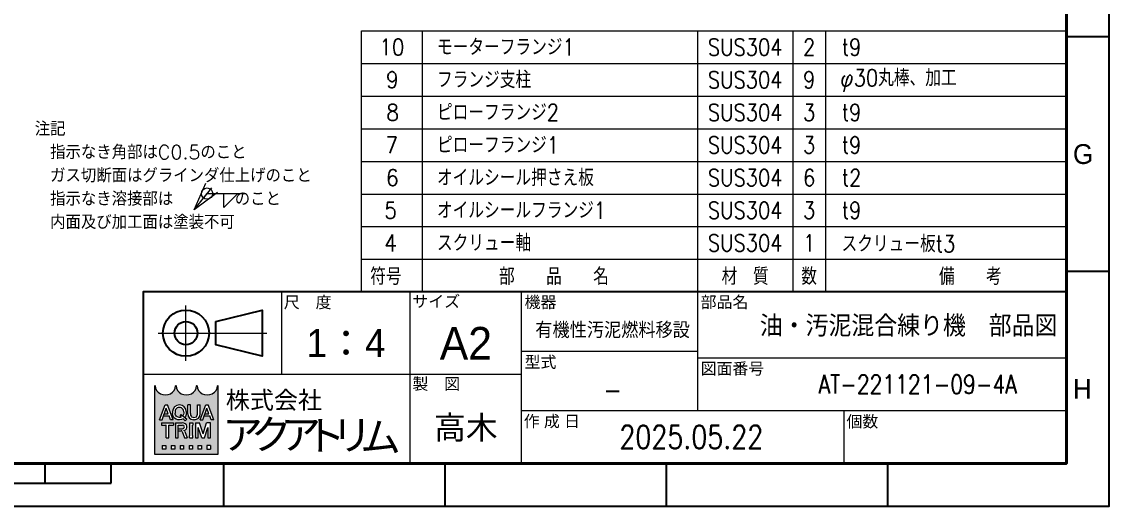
# Model space of a CAD drawing. Header units: millimetres. Extents: x -184 to 4931, y -34 to 1655.
# Drawn here: x 3998 to 4931, y 0 to 415 of the extents above; entities that cross this region are included whole.
import ezdxf
from ezdxf import colors
from ezdxf.entities.mleader import LeaderData, LeaderLine
from ezdxf.enums import TextEntityAlignment as Align
from ezdxf.math import Vec2, Vec3

# ---------------------------------------------------------------- set-up
doc = ezdxf.new("R2010")
doc.units = ezdxf.units.MM
doc.header["$LTSCALE"] = 1.6
for name, color, linetype, lineweight in [('02_細線', 5, 'Continuous', 13), ('07_TEXT', 3, 'Continuous', 13), ('07_寸法線', 3, 'Continuous', 9), ('08_DIM', 3, 'Continuous', 13), ('99_図枠', 7, 'Continuous', 40)]:
    doc.layers.add(name, color=color, linetype=linetype, lineweight=lineweight)
doc.styles.add('KSS_TXT', font='txt.shx', dxfattribs={"bigfont": 'extfont2.shx'})
doc.styles.add('MS_G', font='MS Gothic.ttf')
doc.styles.get("Standard").update_dxf_attribs({"font": 'txt.shx', "bigfont": 'extfont2.shx'})
doc.styles.add('寸法用', font='simplex.shx', dxfattribs={"width": 0.8, "bigfont": '@extfont2.shx'})
doc.styles.add('表題用', font='MS PGothic.ttf')
doc.dimstyles.new('KSS_DIM', dxfattribs={"dimscale": 4, "dimtxt": 3, "dimasz": 2.5, "dimexe": 1.25, "dimexo": 0.625, "dimtad": 1, "dimdsep": 46, "dimtxsty": 'KSS_TXT', "dimblk": 'OPEN30', "dimcen": 0, "dimazin": 2, "dimtfac": 0.75, "dimtmove": 0, "dimatfit": 3, "dimldrblk": 'OPEN30', "dimfxl": 1.25, "dimtolj": 1, "dimarcsym": 0})

# ---------------------------------------------------------------- blocks, each defined once
blk = doc.blocks.new('Weld-line')
blk.add_line((0, 0), (1, 0))
blk = doc.blocks.new('Weld10-s5')
blk.add_circle((0, 0), 2)
blk = doc.blocks.new('Weld10-a1')
for p, q in [((5, 0), (0, 5)), ((0, 5), (0, 0)), ((0, 0), (5, 0))]:
    blk.add_line(p, q)
at = {"width": 0.9}
blk.add_attdef('S', text='', height=2.8, dxfattribs=at).set_placement((-2, 1), align=Align.RIGHT)
blk.add_attdef('L', (8, 1), '', height=2.8, dxfattribs=at)
blk = doc.blocks.new('_Open30')
at = {"color": 0, "linetype": 'ByBlock', "lineweight": -2}
for p, q in [((-1, 0.26794919), (0, 0)), ((0, 0), (-1, -0.26794919)), ((0, 0), (-1, 0))]:
    blk.add_line(p, q, dxfattribs=at)
blk = doc.blocks.new('AM_BALLOON1')
at = {"transparency": 16777216}
blk.add_circle((0, 0), 5, dxfattribs=at)
blk.add_attdef('B_NUMBER', text='', height=3, dxfattribs=at).set_placement((0, 0), align=Align.MIDDLE_CENTER)
blk = doc.blocks.new('_OPEN')
at = {"color": 0, "linetype": 'ByBlock'}
for p, q in [((-1, 0.1666666666666666), (0, 0)), ((0, 0), (-1, -0.1666666666666666)), ((0, 0), (-1, 0))]:
    blk.add_line(p, q, dxfattribs=at)
blk = doc.blocks.new('Jis_w20130906110600')
blk.add_blockref('Weld10-s5', (0, 0))
at = {"xscale": -1, "rotation": 180}
blk.add_blockref('Weld10-a1', (6, 0), dxfattribs=at)
at = {"layer": '08_DIM', "xscale": 14, "yscale": 14, "zscale": 14}
blk.add_blockref('Weld-line', (0, 0), dxfattribs=at)
at = {"style": 'KSS_TXT', "flags": 1}
blk.add_attdef('JISINFO', (0, 0), '', height=3, dxfattribs=at)
at = {"layer": '08_DIM'}
blk.add_leader([(-4.630805428080293, -5.765361229938435), (0, 0)], dimstyle='KSS_DIM', dxfattribs=at)

msp = doc.modelspace()

# ---------------------------------------------------------------- hatches: boundary and pattern name
at = {"layer": '99_図枠', "lineweight": 5}
h = msp.add_hatch(color=256, dxfattribs=at)
h.dxf.hatch_style = 1
edge = h.paths.add_edge_path()
edge.add_arc((4165.731299672949, 103.0354212092391), 0.2561589359989651, 90, 180)
edge.add_ellipse((4156.765736912985, 103.0354212092391), major_axis=(-8.709403823964816, 0), ratio=0.8823529411764706, start_angle=360, end_angle=540, ccw=False)
edge.add_arc((4147.800174153021, 103.0354212092391), 0.2561589359989651, 3.187317984128254, 180.000000000026)
edge.add_ellipse((4138.834611393057, 103.0354212092391), major_axis=(-8.709403823964816, 0), ratio=0.8823529411764706, start_angle=360, end_angle=540, ccw=False)
edge.add_arc((4129.869048633092, 103.0354212092391), 0.2561589359989651, 3.187317984128254, 180)
edge.add_ellipse((4120.903485873128, 103.0354212092391), major_axis=(-8.709403823964816, 0), ratio=0.8823529411764706, start_angle=360, end_angle=540, ccw=False)
edge.add_arc((4111.937923113166, 103.0354212092391), 0.2561589359989652, 3.187317984128254, 90)
edge.add_line((4111.937923113166, 103.2915801452384), (4111.937923113166, 44.11886592947735))
edge.add_line((4111.937923113166, 44.1188659294769), (4165.731299672948, 44.1188659294769))
edge.add_line((4165.731299672949, 44.1188659294769), (4165.731299672949, 103.2915801452357))
h.paths.add_polyline_path([(4120.61216688055, 86.68883819574535), (4122.736034253823, 86.68883819574535), (4127.565756095162, 73.94236954043686), (4127.565756095162, 73.88089139579847), (4125.26641902007, 73.88089139579847), (4124.06405653685, 77.25751581520876), (4119.335376384723, 77.25751581520876), (4120.028603852925, 79.20432372880009), (4123.370829068648, 79.20432372880009), (4121.674100567187, 83.96928851363577), (4118.081782114306, 73.88089139579847), (4115.782445039211, 73.88089139579847), (4115.782445039211, 73.94236954043686)], flags=16)
edge = h.paths.add_edge_path(flags=16)
edge.add_ellipse((4132.911126597608, 81.05334160376901), major_axis=(-5.8916555279762, 0), ratio=0.9565217391304344, start_angle=180, end_angle=360, ccw=False)
edge.add_line((4138.802782125582, 81.05334160376901), (4138.802782125582, 79.5163879877748))
edge.add_ellipse((4132.911126597608, 79.5163879877748), major_axis=(-5.8916555279762, 0), ratio=0.9565217391304344, start_angle=142.105255317713, end_angle=180, ccw=False)
edge.add_line((4137.560470146966, 76.05499373012049), (4135.909745167601, 77.41520953364557))
edge.add_ellipse((4132.911126597608, 79.66710699539021), major_axis=(3.75679118758396, 0), ratio=0.9950358206786508, start_angle=-37.0427632869818, end_angle=0)
edge.add_line((4136.667913069097, 79.66696187814546), (4136.667913069097, 80.9026225961536))
edge.add_ellipse((4132.911126597608, 80.9026225961536), major_axis=(3.75678647149081, 0), ratio=0.994718262525732, start_angle=360, end_angle=540)
edge.add_line((4129.154340126115, 80.9026225961536), (4129.154340126115, 79.66697525402219))
edge.add_ellipse((4132.911126597608, 79.66710699539021), major_axis=(3.75679118758396, 0), ratio=0.9950358206786508, start_angle=-180, end_angle=-65.75794872216291)
edge.add_line((4134.453636352315, 76.25859822141342), (4133.40768184799, 77.27656240895317))
edge.add_line((4133.407681847988, 77.2765624089518), (4134.542327038602, 78.48139757944978))
edge.add_line((4134.542327038602, 78.4813975794516), (4139.286550974487, 74.57210411523715))
edge.add_line((4139.286550974486, 74.57210411523579), (4137.804024907515, 72.99786790338271))
edge.add_line((4137.804024907515, 72.99786790338317), (4136.023073566948, 74.73116000829646))
edge.add_ellipse((4132.911126597608, 79.5163879877748), major_axis=(-5.8916555279762, 0), ratio=0.9565217391304344, start_angle=0, end_angle=121.88362473889401, ccw=False)
edge.add_line((4127.019471069631, 79.5163879877748), (4127.019471069631, 81.05334160376901))
h.paths.add_polyline_path([(4127.946720882022, 71.31930203580873), (4127.946720882022, 69.52618948381519), (4124.10433684204, 69.52618948381519, 0.4142135623730951), (4123.848177906038, 69.27003054781585), (4123.848177906038, 58.51135523585822), (4121.54274748205, 58.51135523585822), (4121.54274748205, 69.27003054781585, 0.4142135623730951), (4121.286588546051, 69.52618948381519), (4117.444204506066, 69.52618948381519), (4117.444204506066, 71.31930203580873)], flags=16)
edge = h.paths.add_edge_path(flags=16)
edge.add_line((4129.406785197652, 71.31930203580873), (4135.298440725627, 71.31930203580873))
edge.add_ellipse((4135.298440725626, 67.9500641921079), major_axis=(-4.13494587587903, 8e-16), ratio=0.8148203011203055, start_angle=111.3869747349855, end_angle=270, ccw=False)
edge.add_arc((4135.932545361418, 63.38400859386843), 1.674818033710892, 22.272952259934925, 58.5531130129101, ccw=False)
edge.add_line((4137.482403121343, 64.0187970389727), (4139.689545537504, 58.61381881025977))
edge.add_line((4139.689545537505, 58.61381881025977), (4139.689545537505, 58.51135523585958))
edge.add_line((4139.689545537505, 58.51135523585822), (4137.204803858316, 58.51135523585822))
edge.add_line((4137.204803858316, 58.51135523585822), (4135.254938620987, 63.93883671113031))
edge.add_arc((4134.304433300178, 63.55619060441154), 1.02463574399587, 21.92829786654815, 90)
edge.add_line((4134.304433300178, 64.58082634840525), (4131.789063302441, 64.58082634840525))
edge.add_line((4131.789063302442, 64.58082634840525), (4131.789063302442, 66.37393890039925))
edge.add_line((4131.789063302442, 66.37393890040062), (4135.605831448825, 66.37393890040062))
edge.add_arc((4135.550872994267, 67.9500641921079), 1.577083183248922, 271.9970571044072, 448.0029428955928)
edge.add_line((4135.605831448827, 69.52618948381519), (4131.712215621642, 69.52618948381519))
edge.add_line((4131.712215621643, 69.52618948381519), (4131.712215621643, 58.51135523585867))
edge.add_line((4131.712215621643, 58.51135523585822), (4129.406785197653, 58.51135523585822))
edge.add_line((4129.406785197652, 58.51135523585822), (4129.406785197652, 71.31930203580737))
h.paths.add_polyline_path([(4139.986903465157, 86.68883819574535), (4142.292333889149, 86.68883819574535), (4142.292333889149, 79.5163879877748, 0.175030561155744), (4143.309353526109, 76.5808493272109, 0.2571496110314638), (4147.423128716164, 76.5808493272109, 0.1750305611562702), (4148.440148353124, 79.5163879877839), (4148.440148353124, 86.68883819574535), (4150.745578777114, 86.68883819574535), (4150.745578777114, 79.05299040540581, -0.3793912406243967), (4145.750479525135, 73.88089139579847), (4144.982002717134, 73.88089139579847, -0.3793912406243716), (4139.986903465157, 79.05299040540581)], flags=16)
h.paths.add_polyline_path([(4141.632121491377, 71.31930203580873), (4144.449869787368, 71.31930203580873), (4144.449869787368, 69.52618948381519, 0.4142135623730951), (4144.193710851368, 69.27003054781585), (4144.193710851368, 60.56062672384928, 0.4142135623730951), (4144.449869787368, 60.30446778785358), (4144.449869787368, 58.51135523585822), (4141.632121491377, 58.51135523585822), (4141.632121491377, 60.30446778785358, 0.4142135623730951), (4141.888280427378, 60.56062672384928), (4141.888280427378, 69.27003054781585, 0.4142135623730951), (4141.632121491377, 69.52618948381519)], flags=16)
h.paths.add_polyline_path([(4146.757796336315, 71.31930203580873), (4150.103126851056, 71.31930203580873), (4153.161769736289, 62.01709252294518), (4156.220412621522, 71.31930203580873), (4159.567866040334, 71.31930203580873), (4159.567866040334, 58.51135523585822), (4157.262435616343, 58.51135523585822), (4157.262435616343, 67.4769179958223), (4154.314484948285, 58.51135523585822), (4152.009054524295, 58.51135523585822), (4149.061103856235, 67.4769179958223), (4149.063226760307, 58.51135523585822), (4146.757796336315, 58.51135523585822)], flags=16)
h.paths.add_polyline_path([(4155.445506404289, 86.68883819574535), (4157.569373777562, 86.68883819574535), (4162.399095618901, 73.94236954043686), (4162.399095618901, 73.88089139579847), (4160.099758543807, 73.88089139579847), (4158.897396060587, 77.25751581520876), (4154.168715908461, 77.25751581520876), (4154.861943376663, 79.20432372880009), (4158.204168592385, 79.20432372880009), (4156.507440090923, 83.96928851363577), (4152.915121638041, 73.88089139579847), (4150.615784562948, 73.88089139579847), (4150.615784562948, 73.94236954043686)], flags=16)
h.paths.add_polyline_path([(4118.085737577141, 51.80363400944611), (4121.159644809128, 51.80363400944611), (4121.159644809128, 48.72972677745952), (4118.085737577141, 48.72972677745952)], flags=16)
h.paths.add_polyline_path([(4125.77050565711, 51.80363400944611), (4128.844412889097, 51.80363400944611), (4128.844412889097, 48.72972677745952), (4125.77050565711, 48.72972677745952)], flags=16)
h.paths.add_polyline_path([(4133.455273737078, 51.80363400944611), (4136.529180969066, 51.80363400944611), (4136.529180969066, 48.72972677745952), (4133.455273737078, 48.72972677745952)], flags=16)
h.paths.add_polyline_path([(4141.140041817047, 51.80363400944611), (4144.213949049035, 51.80363400944611), (4144.213949049035, 48.72972677745952), (4141.140041817047, 48.72972677745952)], flags=16)
h.paths.add_polyline_path([(4148.824809897016, 51.80363400944611), (4151.898717129003, 51.80363400944611), (4151.898717129003, 48.72972677745952), (4148.824809897016, 48.72972677745952)], flags=16)
h.paths.add_polyline_path([(4156.509577976985, 51.80363400944611), (4159.583485208972, 51.80363400944611), (4159.583485208972, 48.72972677745952), (4156.509577976985, 48.72972677745952)], flags=16)

# ---------------------------------------------------------------- linework, layer by layer
at = {"layer": '02_細線'}
for p, q in [((4289.079020717956, 183.6927427502344), (4289.079020717956, 407.6698789149052)), ((4289.079020717956, 407.6698789149052), (4893.903013017505, 407.6698789149052)), ((4341.315821928223, 407.6698789149052), (4341.315821928223, 183.6927427502344)), ((4577.41148179938, 407.6698789149052), (4577.41148179938, 183.6927427502344)), ((4659.179593072484, 407.6698789149052), (4659.179593072484, 183.6927427502344)), ((4687.176732721506, 407.6698789149052), (4687.176732721506, 183.6927427502344)), ((4289.079020717956, 379.6727372703429), (4893.903013017505, 379.6727372703429)), ((4289.079020717956, 351.675595625795), (4893.903013017505, 351.675595625795)), ((4289.079020717956, 323.6784539812327), (4893.903013017505, 323.6784539812327)), ((4289.079020717956, 295.6813123366703), (4893.903013017505, 295.6813123366703)), ((4289.079020717956, 267.6841706921225), (4893.903013017505, 267.6841706921225)), ((4289.079020717956, 239.6870290475601), (4893.903013017505, 239.6870290475601)), ((4289.079020717956, 211.6898874029978), (4893.903013017505, 211.6898874029978))]:
    msp.add_line(p, q, dxfattribs=at)
at = {"layer": '99_図枠', "lineweight": 25}
for p, q in [((4930.674441588782, 402.6566998922065), (4893.903013017505, 402.6566998922065)), ((4930.674441588782, 201.2461498930209), (4893.903013017505, 201.2461498930209)), ((4017.668155878186, 19.63559989375449), (4017.668155878186, 36.60702846511435)), ((4074.239584449388, 19.63559989375449), (4074.239584449388, 36.60702846511435)), ((4171.146441591853, -1.126752522395691e-07), (4171.146441591853, 36.60702846511435)), ((4361.028441591085, -0.1644001061665676), (4361.028441591085, 36.60702846511435)), ((4361.028441591085, -1.126752522395691e-07), (4361.028441591085, 36.60702846511435)), ((4550.910441590317, -1.126752522395691e-07), (4550.910441590317, 36.60702846511435)), ((4740.79244158955, -1.126752522395691e-07), (4740.79244158955, 36.60702846511435)), ((3508.525298737386, 19.63559989375449), (4074.239584449388, 19.63559989375449))]:
    msp.add_line(p, q, dxfattribs=at)
at = {"layer": '99_図枠', "lineweight": 13}
for p, q in [((4220.703013020224, 112.9784570362301), (4220.703013020224, 183.6927427502344)), ((4331.017298734063, 36.60702846511435), (4331.017298734063, 183.6927427502344)), ((4426.331584447904, 36.60702846511435), (4426.331584447904, 183.6927427502344)), ((4577.379186745176, 183.6927427502344), (4577.379186745176, 81.86417132207339)), ((4138.533013020555, 124.5755998933312), (4138.533013020555, 172.0955998931388)), ((4114.773013020651, 148.3355998932313), (4207.833013020274, 148.3355998932313)), ((4426.331584447904, 132.7784570361548), (4577.379186745176, 132.7784570361548)), ((4577.379186745176, 127.1213141790306), (4893.903013017505, 127.1213141790306)), ((4426.331584447904, 112.9784570362301), (4101.903013020703, 112.9784570362301)), ((4426.331584447904, 81.86417132207339), (4893.903013017505, 81.86417132207339)), ((4702.874441589664, 81.86417132207339), (4702.874441589664, 36.60702846511435))]:
    msp.add_line(p, q, dxfattribs=at)
at = {"layer": '99_図枠', "lineweight": 5}
for p, q in [((4111.937923113166, 44.1188659294769), (4111.937923113166, 103.2915801452384)), ((4165.731299672949, 103.2915801452384), (4165.731299672949, 44.1188659294769)), ((4115.782445039211, 73.94236954043686), (4120.61216688055, 86.68883819574535)), ((4120.61216688055, 86.68883819574535), (4122.736034253823, 86.68883819574535)), ((4127.565756095162, 73.94236954043686), (4122.736034253823, 86.68883819574535)), ((4139.986903465157, 79.05299040540581), (4139.986903465157, 86.68883819574535)), ((4142.292333889149, 86.68883819574535), (4139.986903465157, 86.68883819574535)), ((4142.292333889149, 79.5163879877748), (4142.292333889149, 86.68883819574535)), ((4148.440148353124, 79.5163879877748), (4148.440148353124, 86.68883819574535)), ((4148.440148353124, 86.68883819574535), (4150.745578777114, 86.68883819574535)), ((4150.615784562948, 73.94236954043686), (4155.445506404289, 86.68883819574535)), ((4150.745578777114, 79.05299040540581), (4150.745578777114, 86.68883819574535)), ((4155.445506404289, 86.68883819574535), (4157.569373777562, 86.68883819574535)), ((4162.399095618901, 73.94236954043686), (4157.569373777562, 86.68883819574535)), ((4118.081782114306, 73.88089139579847), (4121.674100567187, 83.96928851363577)), ((4119.335376384723, 77.25751581520876), (4120.028603852925, 79.20432372880009)), ((4119.335376384723, 77.25751581520876), (4124.06405653685, 77.25751581520876)), ((4120.028603852925, 79.20432372880009), (4123.370829068648, 79.20432372880009)), ((4123.370829068648, 79.20432372880009), (4121.674100567187, 83.96928851363577)), ((4125.26641902007, 73.88089139579847), (4124.06405653685, 77.25751581520876)), ((4127.019471069631, 81.05334160376901), (4127.019471069631, 79.5163879877748)), ((4129.154340126115, 80.9026225961536), (4129.154340126115, 79.6730597033586)), ((4133.407681847988, 77.2765624089518), (4134.542327038602, 78.4813975794516)), ((4133.407681847988, 77.2765624089518), (4134.453636352315, 76.25859822141342)), ((4134.542327038602, 78.4813975794516), (4139.286550974486, 74.57210411523579)), ((4135.909745167601, 77.41520953364693), (4137.560470146966, 76.05499373012049)), ((4136.02307356695, 74.73116000829782), (4137.804024907515, 72.99786790338317)), ((4136.667913069097, 80.9026225961536), (4136.667913069097, 79.6730597033586)), ((4138.802782125582, 81.05334160376901), (4138.802782125582, 79.5163879877748)), ((4152.915121638041, 73.88089139579847), (4156.507440090923, 83.96928851363577)), ((4154.168715908461, 77.25751581520876), (4154.861943376663, 79.20432372880009)), ((4154.168715908461, 77.25751581520876), (4158.897396060587, 77.25751581520876)), ((4154.861943376663, 79.20432372880009), (4158.204168592385, 79.20432372880009)), ((4158.204168592385, 79.20432372880009), (4156.507440090923, 83.96928851363577)), ((4160.099758543807, 73.88089139579847), (4158.897396060587, 77.25751581520876)), ((4115.782445039211, 73.88089139579847), (4115.782445039211, 73.94236954043686)), ((4115.782445039211, 73.94236954043686), (4115.782445039211, 73.94236954043686)), ((4115.782445039211, 73.88089139579847), (4115.782445039211, 73.94236954043686)), ((4115.782445039211, 73.88089139579847), (4118.081782114306, 73.88089139579847)), ((4117.444204506066, 71.31930203580873), (4127.946720882022, 71.31930203580873)), ((4117.444204506066, 71.31930203580873), (4117.444204506066, 69.52618948381519)), ((4117.444204506066, 69.52618948381519), (4121.286588546051, 69.52618948381519)), ((4121.54274748205, 58.51135523585822), (4121.54274748205, 69.27003054781585)), ((4123.848177906038, 58.51135523585822), (4123.848177906038, 69.27003054781585)), ((4124.10433684204, 69.52618948381519), (4127.946720882022, 69.52618948381519)), ((4127.565756095162, 73.88089139579847), (4125.26641902007, 73.88089139579847)), ((4127.565756095162, 73.88089139579847), (4127.565756095162, 73.94236954043686)), ((4127.946720882022, 71.31930203580873), (4127.946720882022, 69.52618948381519)), ((4129.406785197652, 71.31930203580873), (4129.406785197652, 58.51135523585822)), ((4129.406785197652, 71.31930203580873), (4135.298440725626, 71.31930203580873)), ((4131.712215621643, 58.51135523585822), (4131.712215621643, 69.52618948381519)), ((4131.712215621643, 69.52618948381519), (4135.605831448827, 69.52618948381519)), ((4131.789063302442, 64.58082634840525), (4131.789063302442, 66.37393890040062)), ((4131.789063302442, 66.37393890040062), (4135.605831448827, 66.37393890040062)), ((4137.804024907515, 72.99786790338317), (4139.286550974486, 74.57210411523579)), ((4141.632121491377, 71.31930203580873), (4144.449869787368, 71.31930203580873)), ((4141.632121491377, 71.31930203580873), (4141.632121491377, 69.52618948381519)), ((4141.888280427378, 60.56062672384928), (4141.888280427378, 69.27003054781585)), ((4144.193710851368, 60.56062672384928), (4144.193710851368, 69.27003054781585)), ((4144.449869787368, 71.31930203580873), (4144.449869787368, 69.52618948381519)), ((4145.750479525133, 73.88089139579847), (4144.982002717137, 73.88089139579847)), ((4146.757796336315, 71.31930203580873), (4146.757796336315, 58.51135523585822)), ((4146.757796336315, 71.31930203580873), (4150.103126851056, 71.31930203580873)), ((4149.063226760307, 58.51135523585822), (4149.061103856235, 67.4769179958223)), ((4152.009054524295, 58.51135523585822), (4149.061103856235, 67.4769179958223)), ((4153.161769736289, 62.01709252294518), (4150.103126851056, 71.31930203580873)), ((4150.615784562948, 73.88089139579847), (4150.615784562948, 73.94236954043686)), ((4150.615784562948, 73.94236954043686), (4150.615784562948, 73.94236954043686)), ((4150.615784562948, 73.88089139579847), (4150.615784562948, 73.94236954043686)), ((4150.615784562948, 73.88089139579847), (4152.915121638041, 73.88089139579847)), ((4153.161769736289, 62.01709252294518), (4156.220412621522, 71.31930203580873)), ((4154.314484948285, 58.51135523585822), (4157.262435616343, 67.4769179958223)), ((4159.567866040334, 71.31930203580873), (4156.220412621522, 71.31930203580873)), ((4157.262435616343, 67.4769179958223), (4157.262435616343, 58.51135523585822)), ((4159.567866040334, 58.51135523585822), (4159.567866040334, 71.31930203580873)), ((4162.399095618901, 73.88089139579847), (4160.099758543807, 73.88089139579847)), ((4162.399095618901, 73.88089139579847), (4162.399095618901, 73.94236954043686)), ((4121.54274748205, 58.51135523585822), (4123.848177906038, 58.51135523585822)), ((4129.406785197652, 58.51135523585822), (4131.712215621643, 58.51135523585822)), ((4131.789063302442, 64.58082634840525), (4134.304433300178, 64.58082634840525)), ((4135.254938620987, 63.93883671113167), (4137.204803858316, 58.51135523585822)), ((4137.204803858316, 58.51135523585822), (4139.689545537505, 58.51135523585822)), ((4137.482403121343, 64.01879703897453), (4139.689545537505, 58.61381881025977)), ((4139.689545537505, 58.61381881025977), (4139.689545537505, 58.51135523585822)), ((4141.632121491377, 58.51135523585822), (4141.632121491377, 60.30446778785358)), ((4141.632121491377, 58.51135523585822), (4144.449869787368, 58.51135523585822)), ((4144.449869787368, 58.51135523585822), (4144.449869787368, 60.30446778785358)), ((4146.757796336315, 58.51135523585822), (4149.063226760307, 58.51135523585822)), ((4152.009054524295, 58.51135523585822), (4154.314484948285, 58.51135523585822)), ((4157.262435616343, 58.51135523585822), (4159.567866040334, 58.51135523585822)), ((4118.085737577141, 51.80363400944611), (4121.159644809128, 51.80363400944611)), ((4118.085737577141, 51.80363400944611), (4118.085737577141, 48.72972677745952)), ((4121.159644809128, 48.72972677745952), (4118.085737577141, 48.72972677745952)), ((4121.159644809128, 51.80363400944611), (4121.159644809128, 48.72972677745952)), ((4125.77050565711, 51.80363400944611), (4128.844412889097, 51.80363400944611)), ((4125.77050565711, 51.80363400944611), (4125.77050565711, 48.72972677745952)), ((4128.844412889097, 48.72972677745952), (4125.77050565711, 48.72972677745952)), ((4128.844412889097, 51.80363400944611), (4128.844412889097, 48.72972677745952)), ((4133.455273737078, 51.80363400944611), (4136.529180969066, 51.80363400944611)), ((4133.455273737078, 51.80363400944611), (4133.455273737078, 48.72972677745952)), ((4136.529180969066, 48.72972677745952), (4133.455273737078, 48.72972677745952)), ((4136.529180969066, 51.80363400944611), (4136.529180969066, 48.72972677745952)), ((4141.140041817047, 51.80363400944611), (4144.213949049035, 51.80363400944611)), ((4141.140041817047, 51.80363400944611), (4141.140041817047, 48.72972677745952)), ((4144.213949049035, 48.72972677745952), (4141.140041817047, 48.72972677745952)), ((4144.213949049035, 51.80363400944611), (4144.213949049035, 48.72972677745952)), ((4148.824809897016, 51.80363400944611), (4151.898717129003, 51.80363400944611)), ((4148.824809897016, 51.80363400944611), (4148.824809897016, 48.72972677745952)), ((4151.898717129003, 48.72972677745952), (4148.824809897016, 48.72972677745952)), ((4151.898717129003, 51.80363400944611), (4151.898717129003, 48.72972677745952)), ((4159.583485208972, 51.80363400944611), (4156.509577976985, 51.80363400944611)), ((4156.509577976985, 51.80363400944611), (4156.509577976985, 48.72972677745952)), ((4156.509577976985, 48.72972677745952), (4159.583485208972, 48.72972677745952)), ((4159.583485208972, 51.80363400944611), (4159.583485208972, 48.72972677745952)), ((4165.731299672949, 44.1188659294769), (4111.937923113166, 44.1188659294769))]:
    msp.add_line(p, q, dxfattribs=at)
at = {"layer": '99_図枠'}
msp.add_lwpolyline([(2762.291584454688, 36.60702846511435), (4893.903013017505, 36.60702846511435), (4893.903013017505, 1574.348571316039), (2762.291584454688, 1574.348571316039)], close=True, dxfattribs=at)
at = {"layer": '99_図枠', "lineweight": 25}
msp.add_lwpolyline([(4101.903013020703, 36.60702846511435), (4893.903013017505, 36.60702846511435), (4893.903013017505, 183.6927427502344), (4101.903013020703, 183.6927427502344)], close=True, dxfattribs=at)
msp.add_lwpolyline([(4164.273013020453, 158.2355998931928), (4203.873013020293, 168.1355998931524), (4203.873013020293, 128.5355998933157), (4164.273013020453, 138.4355998932735), (4164.273013020453, 158.2355998931928)], dxfattribs=at)
for radius in [19.79999999992, 9.89999999996]:
    msp.add_circle((4138.533013020555, 148.3355998932313), radius, dxfattribs=at)
at = {"layer": '99_図枠', "lineweight": 5}
for centre, radius, start, end in [((4111.937923113166, 103.0354212092391), 0.2561589359989651, 0, 90), ((4129.869048633092, 103.0354212092391), 0.2561589359989651, 0, 180), ((4129.869048633092, 103.0354212092391), 0.2561589359989651, 0, 90), ((4147.800174153021, 103.0354212092391), 0.2561589359989651, 0, 180), ((4165.731299672949, 103.0354212092391), 0.2561589359989651, 90, 180), ((4145.402047404261, 79.28468919659122), 5.420098542558597, 182.4500309922608, 265.5552572885243), ((4146.865285893957, 79.45674779315073), 4.573340900382641, 179.2527938813868, 218.9645718468402), ((4145.366241121135, 80.31578401701358), 4.263862534800127, 241.1577278083486, 298.8422721916514), ((4145.330434838012, 79.28468919659122), 5.420098542558597, 274.4447427114757, 357.5499690077387), ((4143.867196348314, 79.45674779315073), 4.573340900382127, 321.0354281531594, 0.7472061186132304), ((4121.286588546051, 69.27003054781585), 0.2561589359989651, 0, 90), ((4124.10433684204, 69.27003054781585), 0.2561589359989651, 90, 180), ((4135.550872994267, 67.9500641921079), 1.577083183248922, 271.9970571043541, 88.00294289554164), ((4141.632121491377, 69.27003054781585), 0.2561589359989651, 0, 90), ((4144.449869787368, 69.27003054781585), 0.2561589359989651, 90, 180), ((4134.304433300178, 63.55619060441154), 1.02463574399586, 21.9282978665737, 90), ((4135.932545361418, 63.38400859386843), 1.67481803371092, 22.27295226000626, 58.55311301289032), ((4141.632121491377, 60.56062672384928), 0.2561589359989651, 270, 0), ((4144.449869787368, 60.56062672384928), 0.2561589359989651, 180, 270)]:
    msp.add_arc(centre, radius, start, end, dxfattribs=at)
for centre, major_axis, ratio, start_param, end_param in [((4120.903485873128, 103.0354212092391), (-8.709403823964816, 0), 0.8823529411764706, 6.283185307179585, 9.424777960769381), ((4138.834611393057, 103.0354212092391), (-8.709403823964816, 0), 0.8823529411764706, 6.283185307179585, 9.424777960769381), ((4156.765736912985, 103.0354212092391), (-8.709403823964816, 0), 0.8823529411764706, 6.283185307179585, 9.424777960769381), ((4132.911126597608, 81.05334160376901), (-5.8916555279762, 0), 0.9565217391304344, 3.141592653589793, 6.283185307179585), ((4132.911126597608, 80.9026225961536), (3.75678647149081, 0), 0.994718262525732, 6.283185307179585, 9.424777960769381), ((4135.298440725626, 67.9500641921079), (-4.13494587587903, 8e-16), 0.8148203011203053, 1.944069452961234, 4.712388980384689)]:
    msp.add_ellipse(centre, major_axis=major_axis, ratio=ratio, start_param=start_param, end_param=end_param, dxfattribs=at)
at = {"layer": '99_図枠', "lineweight": 5, "extrusion": (0, 0, -1)}
for centre, major_axis, ratio, start_param, end_param in [((4132.911126597608, 79.5163879877748), (-5.8916555279762, 0), 0.9565217391304344, 4.155914751220672, 6.283185307179585), ((4132.911126597608, 79.66710699539021), (3.756791187583959, 0), 0.9950358206786508, 7.430878021738926, 9.424777960769381), ((4132.911126597608, 79.66710699539021), (3.756791187583959, 0), 0.9950358206786508, 6.283185307179585, 6.929703490574294), ((4132.911126597608, 79.5163879877748), (-5.8916555279762, 0), 0.9565217391304344, 3.141592653589793, 3.802980717498314)]:
    msp.add_ellipse(centre, major_axis=major_axis, ratio=ratio, start_param=start_param, end_param=end_param, dxfattribs=at)
at = {"layer": 'Defpoints'}
msp.add_lwpolyline([(2652.090441588782, -1.126752522395691e-07), (4930.674441588782, -1.126752522395691e-07), (4930.674441588782, 1611.11999988732), (2652.090441588782, 1611.11999988732)], close=True, dxfattribs=at)

# ---------------------------------------------------------------- block references
at = {"layer": '08_DIM', "xscale": 2.4, "yscale": 2.4, "zscale": 2.4}
msp.add_blockref('Jis_w20130906110600', (4156.673063844423, 268.0575645188769), dxfattribs=at)

# ---------------------------------------------------------------- texts
at = {"style": 'KSS_TXT', "width": 0.85}
for tag, p in [('モーターフランジ1', (4353.875764861707, 393.6713065885053)), ('フランジ支柱', (4353.875764861707, 365.6741649439575)), ('ピローフランジ2', (4353.875764861707, 337.6770232993952)), ('ピローフランジ1', (4353.875764861707, 309.6798816548328)), ('オイルシール押さえ板', (4353.875764861707, 281.682740010285)), ('オイルシールフランジ1', (4353.875764861707, 253.6855983657226)), ('スクリュー軸', (4353.875764861707, 225.6884567211639))]:
    msp.add_attdef(tag, text='', height=14.4, dxfattribs=at).set_placement(p, align=Align.MIDDLE_LEFT)
for tag, height, style, width, p in [('10', 13.99857157432914, '寸法用', 0.9, (4315.175835632061, 393.671306588509)), ('SUS304', 14.4, 'KSS_TXT', 0.85, (4618.295537435919, 393.6713065885199)), ('2', 14.4, 'KSS_TXT', 0.85, (4673.178162896995, 393.6713065885199)), ('t9', 14.4, 'KSS_TXT', 0.85, (4709.601228687236, 393.67130959675)), ('φ30丸棒、加工', 14.4, 'KSS_TXT', 0.85, (4749.801982915887, 365.6741679521876)), ('9', 13.99857157432914, '寸法用', 0.9, (4315.622365467916, 365.6741649439612)), ('SUS304', 14.4, 'KSS_TXT', 0.85, (4618.295537435919, 365.6741649439575)), ('9', 14.4, 'KSS_TXT', 0.85, (4673.178162896995, 365.6741649439575)), ('8', 13.99857157432914, '寸法用', 0.9, (4315.878571662197, 337.6770232993988)), ('SUS304', 14.4, 'KSS_TXT', 0.85, (4618.295537435919, 337.6770232993952)), ('3', 14.4, 'KSS_TXT', 0.85, (4673.178162896995, 337.6770232993952)), ('t9', 14.4, 'KSS_TXT', 0.85, (4709.601228687236, 337.6770263076253)), ('7', 13.99857157432914, '寸法用', 0.9, (4315.175835632061, 309.6798816548364)), ('SUS304', 14.4, 'KSS_TXT', 0.85, (4618.295537435919, 309.6798816548473)), ('3', 14.4, 'KSS_TXT', 0.85, (4673.178162896995, 309.6798816548473)), ('t9', 14.4, 'KSS_TXT', 0.85, (4709.601228687236, 309.6798846630775)), ('6', 13.99857157432914, '寸法用', 0.9, (4315.622365467916, 281.6827400102886)), ('SUS304', 14.4, 'KSS_TXT', 0.85, (4618.295537435919, 281.682740010285)), ('6', 14.4, 'KSS_TXT', 0.85, (4673.178162896995, 281.682740010285)), ('t2', 14.4, 'KSS_TXT', 0.85, (4709.601228687236, 281.6827430185151)), ('5', 13.99857157432914, '寸法用', 0.9, (4314.059527840636, 253.6855983657263)), ('SUS304', 14.4, 'KSS_TXT', 0.85, (4618.295537435919, 253.6855983657226)), ('3', 14.4, 'KSS_TXT', 0.85, (4673.178162896995, 253.6855983657226)), ('t9', 14.4, 'KSS_TXT', 0.85, (4709.601228687236, 253.6856013739527)), ('スクリュー板t3', 14.4, 'KSS_TXT', 0.85, (4749.801982915887, 225.688459729394)), ('4', 14.4, '寸法用', 0.9, (4314.059527840636, 225.6884567211639)), ('SUS304', 14.4, 'KSS_TXT', 0.85, (4618.295537435919, 225.6884567211639)), ('1', 14.4, 'KSS_TXT', 0.85, (4673.178162896995, 225.6884567211639)), ('符号', 14.4, 'KSS_TXT', 0.85, (4310.076875454721, 197.6913150766306)), ('部\u3000\u3000品\u3000\u3000名', 14.4, 'KSS_TXT', 0.85, (4454.243105995443, 197.6913150766306)), ('材\u3000質', 14.4, 'KSS_TXT', 0.85, (4618.295537435919, 197.6913150766306)), ('数', 14.4, 'KSS_TXT', 0.85, (4673.178162896995, 197.6913150766306)), ('備\u3000\u3000考', 14.4, 'KSS_TXT', 0.85, (4811.537727606272, 197.6913150766306)), ('有機性汚泥燃料移設', 12, '表題用', 0.9, (4504.579724471896, 151.5953389883164)), ('油・汚泥混合練り機\u3000部品図', 16, '表題用', 0.9, (4758.532324541993, 155.4070284646334)), ('AT-221121-09-4A', 16, '寸法用', 0.8, (4766.268646919212, 104.492742750552)), ('-', 16, 'KSS_TXT', 0.9, (4504.547389438947, 99.82131417911319)), ('2025.05.22', 20, '寸法用', 0.8, (4572.103013018783, 59.23559989359296))]:
    msp.add_attdef(tag, text='', height=height, dxfattribs=dict(style=style, width=width)).set_placement(p, align=Align.MIDDLE)
at = {"style": '表題用'}
for tag, height, p in [('1：4', 24, (4275.860155877144, 139.8498856075532)), ('高木', 20, (4378.674441590983, 67.7213141792729))]:
    msp.add_attdef(tag, text='', height=height, dxfattribs=at).set_placement(p, align=Align.MIDDLE)
at = {"layer": '07_TEXT', "ltscale": 2, "insert": (4008.79920189022, 329.5852696484885), "char_height": 12, "attachment_point": 1}
msp.add_mtext_dynamic_manual_height_columns('注記\\P\u3000指示なき角部はC0.5のこと\\P\u3000ガス切断面はグラインダ仕上げのこと\\P\u3000指示なき溶接部は\u3000\u3000\u3000\u3000のこと\\P\u3000内面及び加工面は塗装不可', width=285.7901684789556, gutter_width=15, heights=[0], dxfattribs=at)
at = {"layer": '99_図枠', "lineweight": 13, "style": '表題用'}
for s, p in [('G', (4899.560155874624, 301.9514248926137)), ('H', (4899.560155874624, 100.5408748934262))]:
    msp.add_text(s, height=16.97142857136, dxfattribs=at).set_placement(p, align=Align.MIDDLE_LEFT)
at = {"layer": '99_図枠', "style": '表題用'}
for s, p in [('尺\u3000度', (4222.497087703679, 174.8358550758678)), ('サイズ', (4332.811373417519, 175.5816704054944)), ('機器', (4429.049900326663, 175.0011021143912)), ('部品名', (4580.097502623943, 175.0011021143912)), ('型式', (4429.049900326663, 123.5868164003116)), ('図面番号', (4580.097502623939, 117.9296735431892)), ('製\u3000図', (4332.811434363195, 104.8673846914955)), ('作 成 日', (4428.359751477627, 72.79233033498554)), ('個数', (4705.249328577196, 72.51576659572697))]:
    msp.add_text(s, height=10, dxfattribs=at).set_placement(p, align=Align.MIDDLE_LEFT)
msp.add_text('A2', height=28, dxfattribs=at).set_placement((4378.674441590983, 139.8498856075532), align=Align.MIDDLE)
at = {"layer": '99_図枠', "lineweight": 5, "style": 'MS_G'}
for s, height, p in [('株式会社', 15.12154285708176, (4213.969892219158, 90.90623191552027)), ('ク', 25.53860571418252, (4211.603515275525, 61.45830151181167)), ('ア', 25.53860571418252, (4186.98906088623, 61.45830151181167)), ('ア', 25.53860571418252, (4236.909730401956, 61.45830151181167)), ('ト', 25.53860571418252, (4257.985172023915, 60.38344436895954)), ('リ', 25.53860571418252, (4280.830120029545, 60.92087294038561)), ('ム', 25.53860571418252, (4305.442870742507, 59.30858722610742))]:
    msp.add_text(s, height=height, dxfattribs=at).set_placement(p, align=Align.MIDDLE_CENTER)

# ---------------------------------------------------------------- leaders
at = {"layer": '07_寸法線'}
ml = msp.add_multileader_block('Standard', dxfattribs=at)
ml.set_content('AM_BALLOON1', color=256, scale=5)
ml.set_attribute('B_NUMBER', '10', width=0)
ml.set_leader_properties(color=256, linetype='ByLayer', lineweight=-1)
ml.set_arrow_properties(name='OPEN')
ml.build(insert=Vec2(0, 0))
ml.multileader.update_dxf_attribs({"leader_type": 0, "has_dogleg": 0, "text_right_attachment_type": 6, "dogleg_length": 0, "arrow_head_size": 10, "scale": 2.5, "block_connection_type": 1})
ctx = ml.context
ctx.base_point, ctx.scale, ctx.char_height, ctx.arrow_head_size, ctx.landing_gap_size, ctx.plane_origin = Vec3(4461.441606150678, 898.5718417174137), 2.5, 20, 10, 10, Vec3(4461.441606150678, 898.5718417174137)
ctx.right_attachment, ctx.attachment_type = 6, 1
notes = []
notes.append((ctx, [(0, (0, 0, 0), (0, 0), (1, 0), 1, [])]))
ctx.block.insert = Vec3(4461.441606150678, 898.5718417174137)
ml = msp.add_multileader_block('Standard', dxfattribs=at)
ml.set_content('AM_BALLOON1', color=256, scale=5)
ml.set_attribute('B_NUMBER', '8', width=0)
ml.set_leader_properties(color=256, linetype='ByLayer', lineweight=-1)
ml.set_arrow_properties(name='OPEN')
ml.build(insert=Vec2(0, 0))
ml.multileader.update_dxf_attribs({"leader_type": 0, "has_dogleg": 0, "text_right_attachment_type": 6, "dogleg_length": 0, "arrow_head_size": 10, "scale": 2.5, "block_connection_type": 1})
ctx = ml.context
ctx.base_point, ctx.scale, ctx.char_height, ctx.arrow_head_size, ctx.landing_gap_size, ctx.plane_origin = Vec3(4074.91262717392, 844.4042953440514), 2.5, 20, 10, 10, Vec3(4074.91262717392, 844.4042953440514)
ctx.right_attachment, ctx.attachment_type = 6, 1
notes.append((ctx, [(0, (0, 0, 0), (0, 0), (1, 0), 1, [])]))
ctx.block.insert = Vec3(4074.91262717392, 844.4042953440514)
for ctx, leaders in notes:
    for number, flags, end, landing, length, lines in leaders:
        leader = LeaderData()
        leader.index, (leader.has_last_leader_line, leader.has_dogleg_vector, leader.attachment_direction) = number, flags
        leader.last_leader_point, leader.dogleg_vector, leader.dogleg_length = Vec3(end), Vec3(landing), length
        for number, points, colour, breaks in lines:
            line = LeaderLine()
            line.index, line.vertices, line.color, line.breaks = number, Vec3.list(points), colors.encode_raw_color(colour), breaks
            leader.lines.append(line)
        ctx.leaders.append(leader)

doc.saveas('drawing.dxf')
